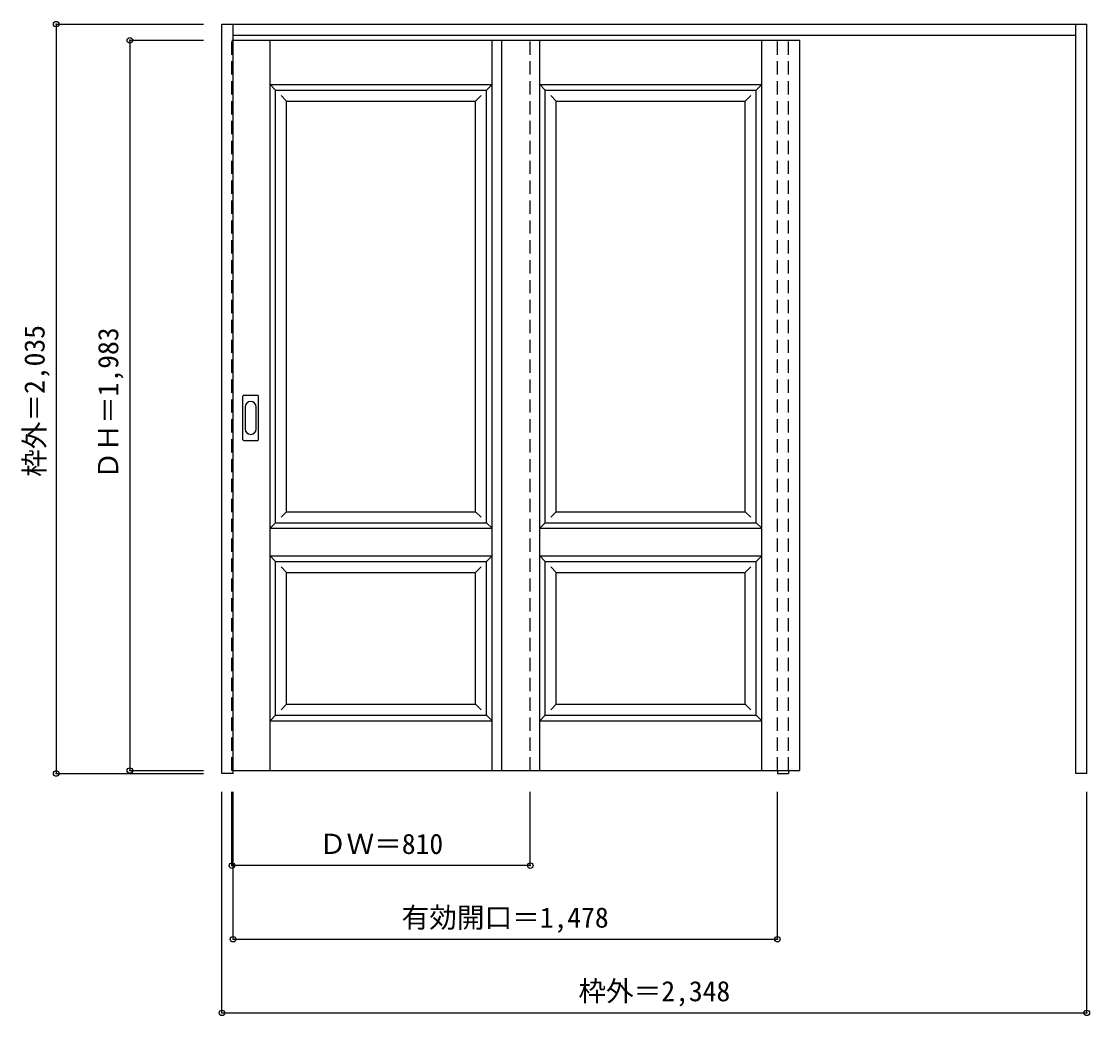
# Model space of a CAD drawing. Units: millimetres, scale not verified. Extents: x -1221 to 1679, y -1361 to 1339.
import ezdxf
from ezdxf.enums import TextEntityAlignment as Align

# ---------------------------------------------------------------- set-up
doc = ezdxf.new("R2010")
doc.units = ezdxf.units.MM
doc.header["$LTSCALE"] = 30
doc.header["$PDMODE"] = 32
doc.header["$PDSIZE"] = 15
doc.linetypes.add('DASHED1', pattern=[1.8, 1.2, -0.6])
doc.layers.add('0-0', color=7, linetype='Continuous')
doc.layers.add('0-1_寸法', color=7, linetype='Continuous')
doc.styles.add('ＭＳ ゴシック', font='')
doc.styles.get('ＭＳ ゴシック').set_extended_font_data('MS Gothic')

msp = doc.modelspace()

# ---------------------------------------------------------------- linework, layer by layer
at = {"layer": '0-0', "color": 3}
for p, q in [((-676.68, 1331.14), (1671.32, 1331.14)), ((-646.68, -703.86), (-646.68, 1331.14)), ((1641.32, -703.86), (1641.32, 1331.14)), ((1671.32, -703.86), (1671.32, 1331.14)), ((-646.68, 1301.14), (1641.32, 1301.14)), ((-646.68, 1287.14), (892.32, 1287.14)), ((82.32, 1287.14), (82.32, -695.86)), ((-531.18, -22.86), (-531.18, 1152.14)), ((-531.18, 1152.14), (41.82, 1152.14)), ((41.82, -22.86), (41.82, 1152.14)), ((200.82, -22.86), (200.82, 1152.14)), ((200.82, 1152.14), (773.82, 1152.14)), ((773.82, -22.86), (773.82, 1152.14)), ((-619.68, 202.14), (-619.68, 321.14)), ((-579.18, 322.64), (-618.18, 322.64)), ((-577.68, 202.14), (-577.68, 321.14)), ((-618.18, 200.64), (-579.18, 200.64)), ((-531.18, -22.86), (41.82, -22.86)), ((200.82, -22.86), (773.82, -22.86)), ((-531.18, -545.86), (-531.18, -127.86)), ((-531.18, -127.86), (41.82, -127.86)), ((41.82, -545.86), (41.82, -127.86)), ((200.82, -545.86), (200.82, -127.86)), ((200.82, -127.86), (773.82, -127.86)), ((773.82, -545.86), (773.82, -127.86)), ((-531.18, -545.86), (41.82, -545.86)), ((200.82, -545.86), (773.82, -545.86)), ((831.32, -695.86), (831.32, -703.86)), ((861.32, -695.86), (861.32, -703.86)), ((831.32, -703.86), (861.32, -703.86)), ((1671.32, -703.86), (1641.32, -703.86))]:
    msp.add_line(p, q, dxfattribs=at)
at = {"layer": '0-0', "color": 4, "linetype": 'DASHED1'}
for p, q in [((-649.68, 1287.14), (-646.68, 1287.14)), ((-649.68, -695.86), (-649.68, 1287.14)), ((160.32, -695.86), (160.32, 1287.14)), ((831.32, -695.86), (831.32, 1301.14)), ((861.32, -695.86), (861.32, 1301.14)), ((-646.68, -695.86), (-649.68, -695.86))]:
    msp.add_line(p, q, dxfattribs=at)
at = {"layer": '0-0'}
for p, q in [((-546.18, -695.86), (-546.18, 1287.14)), ((56.82, -695.86), (56.82, 1287.14)), ((185.82, -695.86), (185.82, 1287.14)), ((788.82, -695.86), (788.82, 1287.14)), ((-546.18, 1167.14), (56.82, 1167.14)), ((-546.18, 1167.14), (-531.18, 1152.14)), ((56.82, 1167.14), (41.82, 1152.14)), ((185.82, 1167.14), (788.82, 1167.14)), ((185.82, 1167.14), (200.82, 1152.14)), ((788.82, 1167.14), (773.82, 1152.14)), ((-516.18, 1137.14), (-501.18, 1122.14)), ((26.82, 1137.14), (11.82, 1122.14)), ((215.82, 1137.14), (230.82, 1122.14)), ((758.82, 1137.14), (743.82, 1122.14)), ((-501.18, 7.14), (-501.18, 1122.14)), ((-501.18, 1122.14), (11.82, 1122.14)), ((11.82, 7.14), (11.82, 1122.14)), ((230.82, 7.14), (230.82, 1122.14)), ((230.82, 1122.14), (743.82, 1122.14)), ((743.82, 7.14), (743.82, 1122.14)), ((-613.68, 291.24), (-613.68, 232.04)), ((-583.68, 232.04), (-583.68, 291.24)), ((-501.18, 7.14), (-516.18, -7.86)), ((230.82, 7.14), (215.82, -7.86)), ((-531.18, -22.86), (-546.18, -37.86)), ((41.82, -22.86), (56.82, -37.86)), ((200.82, -22.86), (185.82, -37.86)), ((773.82, -22.86), (788.82, -37.86)), ((-546.18, -37.86), (56.82, -37.86)), ((185.82, -37.86), (788.82, -37.86)), ((-546.18, -112.86), (56.82, -112.86)), ((-546.18, -112.86), (-531.18, -127.86)), ((56.82, -112.86), (41.82, -127.86)), ((185.82, -112.86), (788.82, -112.86)), ((185.82, -112.86), (200.82, -127.86)), ((788.82, -112.86), (773.82, -127.86)), ((-516.18, -142.86), (-501.18, -157.86)), ((26.82, -142.86), (11.82, -157.86)), ((215.82, -142.86), (230.82, -157.86)), ((758.82, -142.86), (743.82, -157.86)), ((-501.18, -157.86), (11.82, -157.86)), ((-501.18, -515.86), (-501.18, -157.86)), ((11.82, -515.86), (11.82, -157.86)), ((230.82, -157.86), (743.82, -157.86)), ((230.82, -515.86), (230.82, -157.86)), ((743.82, -515.86), (743.82, -157.86)), ((-501.18, -515.86), (-516.18, -530.86)), ((-501.18, -515.86), (11.82, -515.86)), ((11.82, -515.86), (26.82, -530.86)), ((230.82, -515.86), (215.82, -530.86)), ((230.82, -515.86), (743.82, -515.86)), ((743.82, -515.86), (758.82, -530.86)), ((-531.18, -545.86), (-546.18, -560.86)), ((41.82, -545.86), (56.82, -560.86)), ((200.82, -545.86), (185.82, -560.86)), ((773.82, -545.86), (788.82, -560.86)), ((-546.18, -560.86), (56.82, -560.86)), ((185.82, -560.86), (788.82, -560.86))]:
    msp.add_line(p, q, dxfattribs=at)
at = {"layer": '0-0', "color": 3}
for points in [[(-646.68, -703.86), (-676.68, -703.86), (-676.68, 1331.14)], [(-646.68, -695.86), (892.32, -695.86), (892.32, 1287.14)]]:
    msp.add_lwpolyline(points, dxfattribs=at)
at = {"layer": '0-0'}
for points in [[(-501.18, 7.14), (11.82, 7.14), (26.82, -7.86)], [(230.82, 7.14), (743.82, 7.14), (758.82, -7.86)]]:
    msp.add_lwpolyline(points, dxfattribs=at)
at = {"layer": '0-0', "color": 3}
for centre, start, end in [((-618.18, 321.14), 90, 180), ((-579.18, 321.14), 0, 90), ((-618.18, 202.14), 180, 270), ((-579.18, 202.14), 270, 0)]:
    msp.add_arc(centre, 1.5, start, end, dxfattribs=at)
at = {"layer": '0-0'}
for centre, start, end in [((-598.68, 291.24), 0, 180), ((-598.68, 232.04), 180, 0)]:
    msp.add_arc(centre, 15, start, end, dxfattribs=at)
at = {"layer": '0-1_寸法', "color": 4}
for p, q in [((-1126.68, 1331.14), (-726.68, 1331.14)), ((-1126.68, 1331.14), (-1126.68, -703.86)), ((-926.68, 1287.14), (-926.68, -695.86)), ((-926.68, 1287.14), (-726.68, 1287.14)), ((-926.68, -695.86), (-726.68, -695.86)), ((-1126.68, -703.86), (-726.68, -703.86)), ((-676.68, -1353.86), (-676.68, -753.86)), ((-649.68, -953.86), (-649.68, -753.86)), ((-646.68, -1153.86), (-646.68, -753.86)), ((160.32, -953.86), (160.32, -753.86)), ((831.32, -1153.86), (831.32, -753.86)), ((1671.32, -1353.86), (1671.32, -753.86)), ((160.32, -953.86), (-649.68, -953.86)), ((-646.68, -1153.86), (831.32, -1153.86)), ((-676.68, -1353.86), (1671.32, -1353.86))]:
    msp.add_line(p, q, dxfattribs=at)
at = {"layer": '0-1_寸法'}
for p in [(-1126.68, 1331.14), (-926.68, 1287.14), (-926.68, -695.86), (-1126.68, -703.86), (-649.68, -953.86), (160.32, -953.86), (-646.68, -1153.86), (831.32, -1153.86), (-676.68, -1353.86), (1671.32, -1353.86)]:
    msp.add_point(p, dxfattribs=at)

# ---------------------------------------------------------------- texts
at = {"layer": '0-1_寸法', "style": 'ＭＳ ゴシック'}
for s, p in [('枠外＝2,035', (-1141.68, 101.89)), ('ＤＨ＝1,983', (-941.68, 95.39))]:
    msp.add_text(s, height=54.99, rotation=90, dxfattribs=at).set_placement(p, align=Align.BOTTOM_LEFT)
for s, p in [('ＤＷ＝810', (-413.43, -938.86)), ('有効開口＝1,478', (-188.93, -1138.86)), ('枠外＝2,348', (291.07, -1338.86))]:
    msp.add_text(s, height=54.99, dxfattribs=at).set_placement(p, align=Align.BOTTOM_LEFT)

doc.saveas('drawing.dxf')
